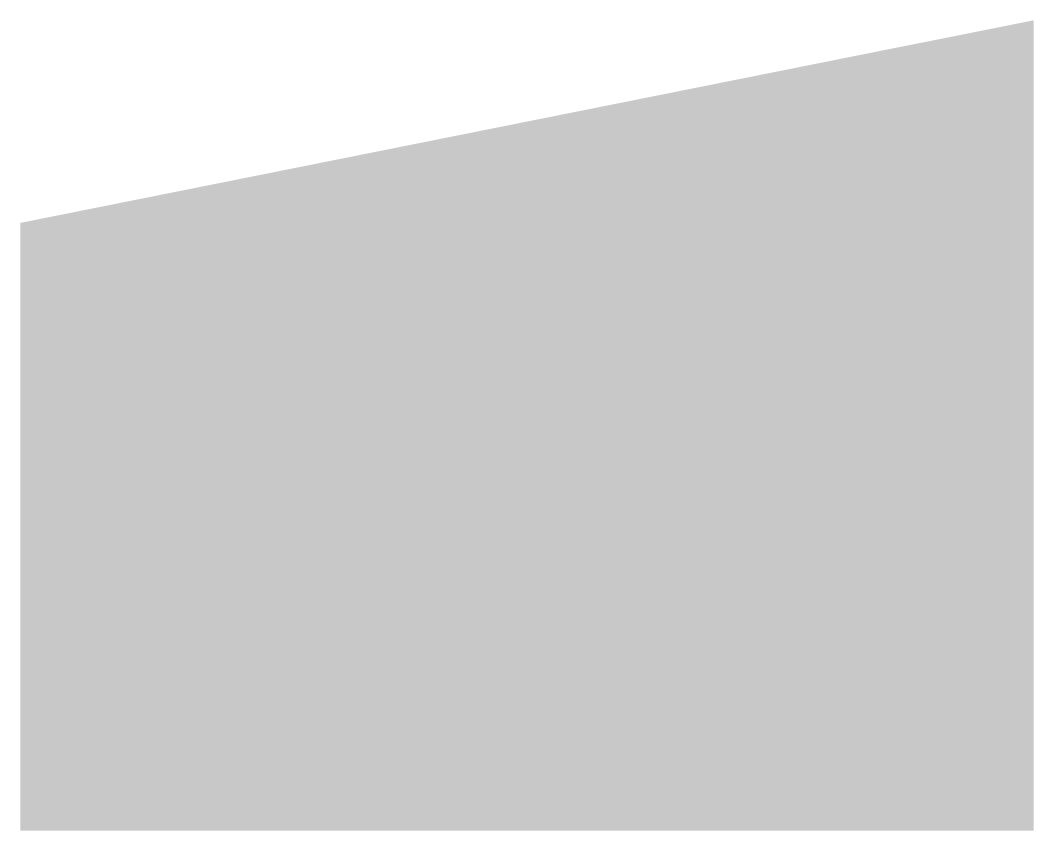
# Model space of a CAD drawing. Header units: millimetres. Extents: x 0 to 100, y 0 to 80.
import ezdxf

# ---------------------------------------------------------------- set-up
doc = ezdxf.new("R2010")
doc.units = ezdxf.units.MM
doc.layers.get('0').update_dxf_attribs({"linetype": 'CONTINUOUS', "true_color": 0x344755})

msp = doc.modelspace()

# ---------------------------------------------------------------- hatches: boundary and pattern name
msp.add_hatch(color=256).paths.add_polyline_path([(0, 0), (100, 0), (100, 80), (0, 60)], flags=0)

doc.saveas('drawing.dxf')
